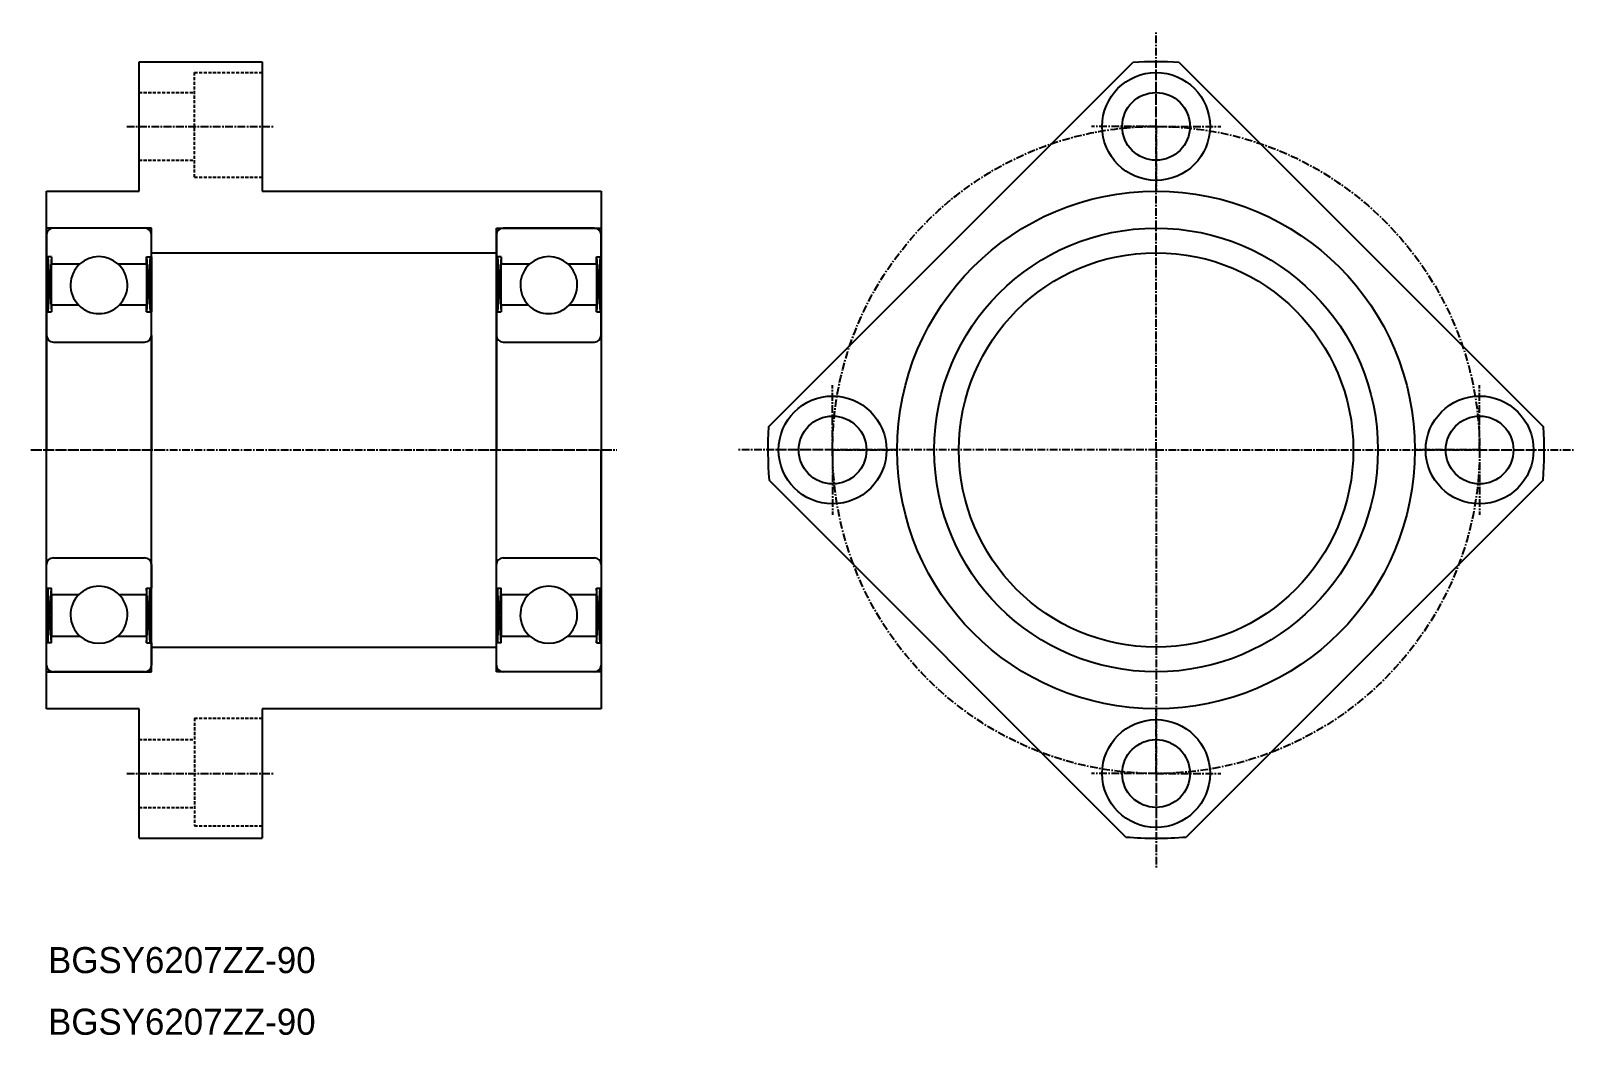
# Model space of a CAD drawing. Extents: x -127 to 124, y -117 to 46.
import ezdxf

# ---------------------------------------------------------------- set-up
doc = ezdxf.new("R2010")
doc.units = 0
doc.linetypes.add('CENTER', pattern=[2, 1.25, -0.25, 0.25, -0.25])
doc.linetypes.add('DASHED', pattern=[0.75, 0.5, -0.25])
doc.layers.get('0').update_dxf_attribs({"linetype": 'CONTINUOUS'})
doc.layers.add('CENTER', color=1, linetype='CENTER')

msp = doc.modelspace()

# ---------------------------------------------------------------- linework, layer by layer
at = {"color": 7, "linetype": 'CONTINUOUS'}
for p, q in [((-109.05, 40.53), (-89.05, 40.53)), ((-109.05, 19.53), (-109.05, 40.53)), ((-89.05, 40.53), (-89.05, 19.53)), ((-6.89, -18.71), (52.24, 40.42)), ((59.75, 40.42), (118.89, -18.71)), ((-124.05, 19.53), (-109.05, 19.53)), ((-124.05, -64.47), (-124.05, 19.53)), ((-89.05, 19.53), (-34.05, 19.53)), ((-34.05, 19.53), (-34.05, -64.47)), ((-107.05, 13.53), (-124.05, 13.53)), ((-108.15, 13.53), (-122.95, 13.53)), ((-107.05, -58.47), (-107.05, 13.53)), ((-51.05, 13.53), (-34.05, 13.53)), ((-51.05, -58.47), (-51.05, 13.53)), ((-35.15, 13.53), (-49.95, 13.53)), ((-124.05, 12.43), (-124.05, 8.86)), ((-107.05, 8.86), (-107.05, 12.43)), ((-51.05, 12.43), (-51.05, 8.86)), ((-34.05, 8.86), (-34.05, 12.43)), ((-123.26, 8.86), (-124.05, 8.86)), ((-124.05, 8.86), (-124.05, -0.07)), ((-123.85, -0.07), (-123.85, 8.86)), ((-123.85, 8.86), (-123.26, -0.07)), ((-123.26, 8.86), (-123.85, -0.07)), ((-123.26, 8.86), (-123.26, 7.73)), ((-123.26, 7.73), (-118.63, 7.73)), ((-123.26, 1.03), (-123.26, 7.73)), ((-112.47, 7.73), (-107.83, 7.73)), ((-107.83, 7.73), (-107.83, 8.86)), ((-107.83, 8.86), (-107.05, 8.86)), ((-107.83, 8.86), (-107.24, -0.07)), ((-107.24, 8.86), (-107.83, -0.07)), ((-107.83, 7.73), (-107.83, 1.03)), ((-107.24, 8.86), (-107.24, -0.07)), ((-107.05, 9.53), (-51.05, 9.53)), ((-107.05, 8.86), (-107.05, -0.07)), ((-50.26, 8.86), (-51.05, 8.86)), ((-51.05, 8.86), (-51.05, -0.07)), ((-50.85, -0.07), (-50.85, 8.86)), ((-50.85, 8.86), (-50.26, -0.07)), ((-50.26, 8.86), (-50.85, -0.07)), ((-50.26, 8.86), (-50.26, 7.73)), ((-50.26, 7.73), (-45.63, 7.73)), ((-50.26, 1.03), (-50.26, 7.73)), ((-39.47, 7.73), (-34.83, 7.73)), ((-34.83, 7.73), (-34.83, 8.86)), ((-34.83, 8.86), (-34.05, 8.86)), ((-34.83, 8.86), (-34.24, -0.07)), ((-34.24, 8.86), (-34.83, -0.07)), ((-34.83, 7.73), (-34.83, 1.03)), ((-34.24, 8.86), (-34.24, -0.07)), ((-34.05, 8.86), (-34.05, -0.07)), ((-118.84, 1.03), (-123.26, 1.03)), ((-123.26, 1.03), (-123.26, -0.07)), ((-107.83, 1.03), (-112.26, 1.03)), ((-107.83, -0.07), (-107.83, 1.03)), ((-45.84, 1.03), (-50.26, 1.03)), ((-50.26, 1.03), (-50.26, -0.07)), ((-34.83, 1.03), (-39.26, 1.03)), ((-34.83, -0.07), (-34.83, 1.03)), ((-124.05, -0.07), (-124.05, -3.87)), ((-124.05, -0.07), (-123.26, -0.07)), ((-107.83, -0.07), (-107.05, -0.07)), ((-107.05, -3.87), (-107.05, -0.07)), ((-51.05, -0.07), (-51.05, -3.87)), ((-51.05, -0.07), (-50.26, -0.07)), ((-34.83, -0.07), (-34.05, -0.07)), ((-34.05, -3.87), (-34.05, -0.07)), ((-124.05, -3.87), (-124.05, -22.47)), ((-122.95, -4.97), (-108.15, -4.97)), ((-107.05, -3.87), (-107.05, -22.47)), ((-51.05, -3.87), (-51.05, -22.47)), ((-49.95, -4.97), (-35.15, -4.97)), ((-34.05, -3.87), (-34.05, -22.47)), ((-124.05, -41.07), (-124.05, -22.47)), ((-107.05, -41.07), (-107.05, -22.47)), ((-51.05, -41.07), (-51.05, -22.47)), ((-34.05, -41.07), (-34.05, -22.47)), ((51.1, -85.28), (-6.81, -27.37)), ((118.81, -27.37), (60.9, -85.28)), ((-122.95, -39.97), (-108.15, -39.97)), ((-49.95, -39.97), (-35.15, -39.97)), ((-124.05, -44.87), (-124.05, -41.07)), ((-107.05, -41.07), (-107.05, -44.87)), ((-51.05, -44.87), (-51.05, -41.07)), ((-34.05, -41.07), (-34.05, -44.87)), ((-124.05, -53.79), (-124.05, -44.87)), ((-124.05, -44.87), (-123.26, -44.87)), ((-123.85, -44.87), (-123.85, -53.79)), ((-123.85, -53.79), (-123.26, -44.87)), ((-123.26, -53.79), (-123.85, -44.87)), ((-123.26, -45.97), (-123.26, -44.87)), ((-107.83, -44.87), (-107.83, -45.97)), ((-107.83, -44.87), (-107.05, -44.87)), ((-107.83, -53.79), (-107.24, -44.87)), ((-107.24, -53.79), (-107.83, -44.87)), ((-107.24, -53.79), (-107.24, -44.87)), ((-107.05, -53.79), (-107.05, -44.87)), ((-51.05, -53.79), (-51.05, -44.87)), ((-51.05, -44.87), (-50.26, -44.87)), ((-50.85, -44.87), (-50.85, -53.79)), ((-50.85, -53.79), (-50.26, -44.87)), ((-50.26, -53.79), (-50.85, -44.87)), ((-50.26, -45.97), (-50.26, -44.87)), ((-34.83, -44.87), (-34.83, -45.97)), ((-34.83, -44.87), (-34.05, -44.87)), ((-34.83, -53.79), (-34.24, -44.87)), ((-34.24, -53.79), (-34.83, -44.87)), ((-34.24, -53.79), (-34.24, -44.87)), ((-34.05, -53.79), (-34.05, -44.87)), ((-118.84, -45.97), (-123.26, -45.97)), ((-123.26, -45.97), (-123.26, -52.67)), ((-107.83, -45.97), (-112.26, -45.97)), ((-107.83, -52.67), (-107.83, -45.97)), ((-45.84, -45.97), (-50.26, -45.97)), ((-50.26, -45.97), (-50.26, -52.67)), ((-34.83, -45.97), (-39.26, -45.97)), ((-34.83, -52.67), (-34.83, -45.97)), ((-124.05, -57.37), (-124.05, -53.79)), ((-123.26, -53.79), (-124.05, -53.79)), ((-123.26, -52.67), (-118.63, -52.67)), ((-123.26, -53.79), (-123.26, -52.67)), ((-112.47, -52.67), (-107.83, -52.67)), ((-107.83, -52.67), (-107.83, -53.79)), ((-107.83, -53.79), (-107.05, -53.79)), ((-107.05, -53.79), (-107.05, -57.37)), ((-107.05, -54.47), (-51.05, -54.47)), ((-51.05, -57.37), (-51.05, -53.79)), ((-50.26, -53.79), (-51.05, -53.79)), ((-50.26, -52.67), (-45.63, -52.67)), ((-50.26, -53.79), (-50.26, -52.67)), ((-39.47, -52.67), (-34.83, -52.67)), ((-34.83, -52.67), (-34.83, -53.79)), ((-34.83, -53.79), (-34.05, -53.79)), ((-34.05, -53.79), (-34.05, -57.37)), ((-124.05, -58.47), (-107.05, -58.47)), ((-108.15, -58.47), (-122.95, -58.47)), ((-34.05, -58.47), (-51.05, -58.47)), ((-35.15, -58.47), (-49.95, -58.47)), ((-109.05, -64.47), (-124.05, -64.47)), ((-109.05, -85.47), (-109.05, -64.47)), ((-34.05, -64.47), (-89.05, -64.47)), ((-89.05, -64.47), (-89.05, -85.47)), ((-109.05, -85.47), (-89.05, -85.47))]:
    msp.add_line(p, q, dxfattribs=at)
at = {"color": 3, "linetype": 'DASHED'}
for p, q in [((-100.05, 21.78), (-100.05, 38.78)), ((-100.05, 38.78), (-89.05, 38.78)), ((-109.05, 35.53), (-100.05, 35.53)), ((-109.05, 24.53), (-100.05, 24.53)), ((-100.05, 21.78), (-89.05, 21.78)), ((-100.05, -65.97), (-100.05, -83.47)), ((-100.05, -65.97), (-89.05, -65.97)), ((-109.05, -69.47), (-100.05, -69.47)), ((-109.05, -80.47), (-100.05, -80.47)), ((-100.05, -83.47), (-89.05, -83.47))]:
    msp.add_line(p, q, dxfattribs=at)
at = {"color": 7, "linetype": 'CONTINUOUS'}
for centre, radius in [((56, 30.03), 8.75), ((56, 30.03), 5.5), ((56, -22.47), 42), ((56, -22.47), 36), ((56, -22.47), 32), ((3.5, -22.47), 8.75), ((108.5, -22.47), 8.75), ((3.5, -22.47), 5.5), ((108.5, -22.47), 5.5), ((56, -74.97), 8.75), ((56, -74.97), 5.5)]:
    msp.add_circle(centre, radius, dxfattribs=at)
for centre, radius, start, end in [((56, -22.47), 63, 86.5828, 93.4172), ((-122.95, 12.43), 1.1, 90, 180), ((-108.15, 12.43), 1.1, 0, 90), ((-49.95, 12.43), 1.1, 90, 180), ((-35.15, 12.43), 1.1, 0, 90), ((-115.55, 4.28), 4.62, 131.7596, 224.6442), ((-115.55, 4.28), 4.62, 48.2404, 131.7596), ((-115.55, 4.28), 4.62, 315.3558, 48.2404), ((-42.55, 4.28), 4.62, 131.7596, 224.6442), ((-42.55, 4.28), 4.62, 48.2404, 131.7596), ((-42.55, 4.28), 4.62, 315.3558, 48.2404), ((-115.55, 4.28), 4.62, 224.6442, 315.3558), ((-42.55, 4.28), 4.62, 224.6442, 315.3558), ((-122.95, -3.87), 1.1, 180, 270), ((-108.15, -3.87), 1.1, 270, 0), ((-49.95, -3.87), 1.1, 180, 270), ((-35.15, -3.87), 1.1, 270, 0), ((56, -22.47), 63, 176.5828, 184.4588), ((56, -22.47), 63, 355.5412, 3.4172), ((-122.95, -41.07), 1.1, 90, 180), ((-108.15, -41.07), 1.1, 0, 90), ((-49.95, -41.07), 1.1, 90, 180), ((-35.15, -41.07), 1.1, 0, 90), ((-115.55, -49.22), 4.63, 44.6442, 135.3558), ((-42.55, -49.22), 4.63, 44.6442, 135.3558), ((-115.55, -49.22), 4.63, 135.3558, 228.2404), ((-115.55, -49.22), 4.62, 311.7596, 44.6442), ((-42.55, -49.22), 4.63, 135.3558, 228.2404), ((-42.55, -49.22), 4.62, 311.7596, 44.6442), ((-115.55, -49.22), 4.62, 228.2404, 311.7596), ((-42.55, -49.22), 4.62, 228.2404, 311.7596), ((-122.95, -57.37), 1.1, 180, 270), ((-108.15, -57.37), 1.1, 270, 0), ((-49.95, -57.37), 1.1, 180, 270), ((-35.15, -57.37), 1.1, 270, 0), ((56, -22.47), 63, 265.5412, 274.4588)]:
    msp.add_arc(centre, radius, start, end, dxfattribs=at)
at = {"layer": 'CENTER', "color": 1, "linetype": 'CENTER'}
for p, q in [((56, -22.47), (56, 45.53)), ((56, 30.03), (56, 40.53)), ((-111.05, 30.03), (-87.05, 30.03)), ((56, 30.03), (45.5, 30.03)), ((56, 30.03), (56, 19.53)), ((56, 30.03), (66.5, 30.03)), ((3.5, -22.47), (3.5, -11.97)), ((108.5, -22.47), (108.5, -11.97)), ((-126.6, -22.47), (-104.5, -22.47)), ((-126.05, -22.47), (-32.05, -22.47)), ((-53.6, -22.47), (-31.5, -22.47)), ((56, -22.47), (-12, -22.47)), ((3.5, -22.47), (-7, -22.47)), ((3.5, -22.47), (3.5, -32.97)), ((3.5, -22.47), (14, -22.47)), ((56, -22.47), (56, -90.47)), ((56, -22.47), (124, -22.47)), ((108.5, -22.47), (98, -22.47)), ((108.5, -22.47), (108.5, -32.97)), ((108.5, -22.47), (119, -22.47)), ((56, -74.97), (56, -64.47)), ((-111.05, -74.97), (-87.05, -74.97)), ((56, -74.97), (45.5, -74.97)), ((56, -74.97), (66.5, -74.97)), ((56, -74.97), (56, -85.47))]:
    msp.add_line(p, q, dxfattribs=at)
msp.add_circle((56, -22.47), 52.5, dxfattribs=at)

# ---------------------------------------------------------------- texts
at = {"color": 7, "linetype": 'CONTINUOUS'}
for p in [(-123.81, -107.36), (-123.81, -117.36)]:
    msp.add_text('BGSY6207ZZ-90', height=4.2333, dxfattribs=at).set_placement(p)

doc.saveas('drawing.dxf')
